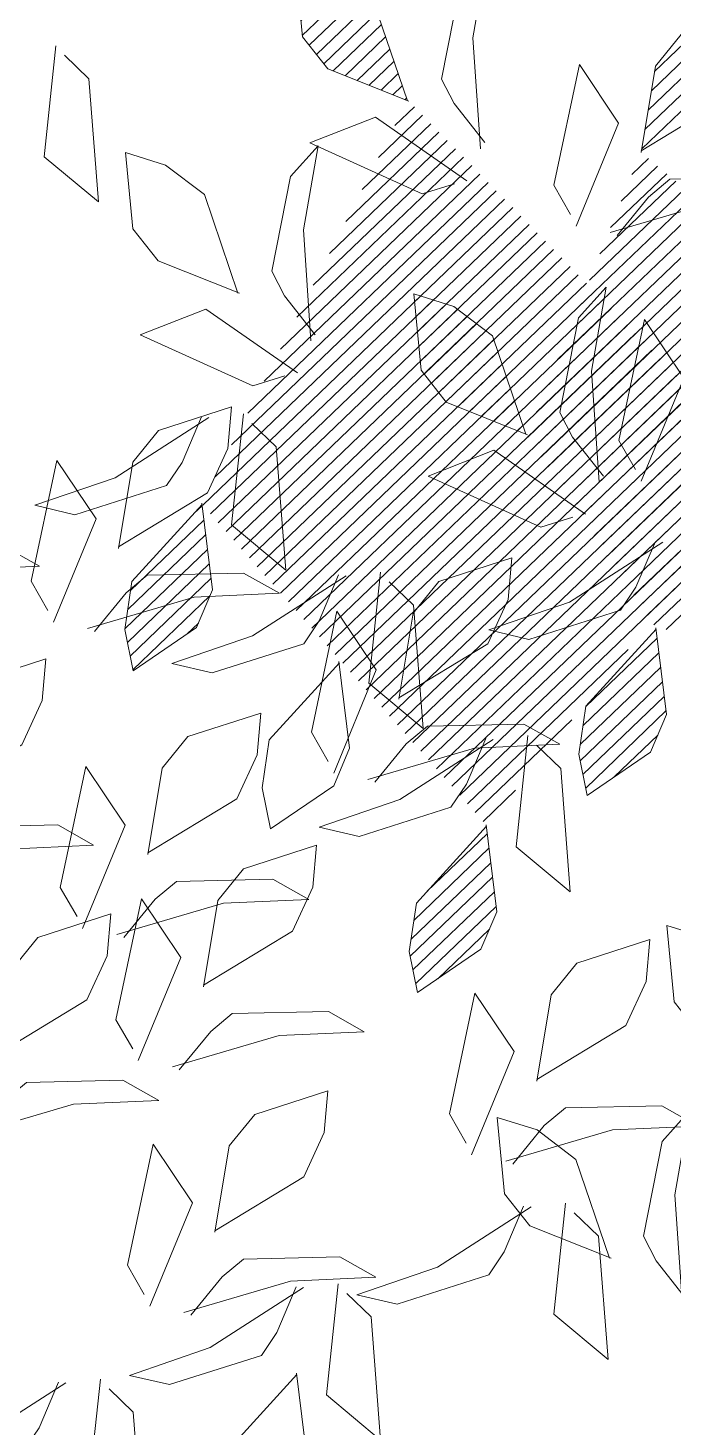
# Model space of a CAD drawing. Header units: millimetres. Extents: x 29001 to 40804, y -8833 to -5892.
# Drawn here: x 30775.36 to 30781.07, y -8609.84 to -8597.45 of the extents above; entities that cross this region are included whole.
import ezdxf

# ---------------------------------------------------------------- set-up
doc = ezdxf.new("R2010")
doc.units = ezdxf.units.MM
doc.layers.get('0').update_dxf_attribs({"lineweight": 0})
doc.layers.add('Auto_Tefriş', color=32, linetype='Continuous', lineweight=0)
doc.layers.add('saksı', color=180, linetype='Continuous', lineweight=0)
pattern_1 = [(45, (-1654799.279671, 54994.033918), (-0.0105615167031, 0.0105615167031), [])]

# ---------------------------------------------------------------- blocks, each defined once
blk = doc.blocks.new('U1')
at = {"lineweight": 0, "true_color": 0x6c822b}
h = blk.add_hatch(dxfattribs=at)
h.set_pattern_fill('ANSI31', color=67, scale=0.11949, style=0)
h.set_pattern_definition(pattern_1)
edge = h.paths.add_edge_path()
edge.add_line((-2359700.669, 78420.1332), (-2359700.6531, 78420.2434))
edge.add_line((-2359700.6531, 78420.2434), (-2359700.6211, 78420.2842))
edge.add_line((-2359700.6211, 78420.2842), (-2359700.5288, 78420.3162))
edge.add_line((-2359700.5288, 78420.3162), (-2359700.5324, 78420.2629))
edge.add_line((-2359700.5324, 78420.2629), (-2359700.5572, 78420.2061))
edge.add_line((-2359700.5572, 78420.2061), (-2359700.6691, 78420.1352))
edge.add_line((-2359700.9499, 78420.3526), (-2359700.934, 78420.4629))
edge.add_line((-2359700.934, 78420.4629), (-2359700.902, 78420.5037))
edge.add_line((-2359700.902, 78420.5037), (-2359700.8097, 78420.5356))
edge.add_line((-2359700.8097, 78420.5356), (-2359700.8132, 78420.4824))
edge.add_line((-2359700.8132, 78420.4824), (-2359700.8381, 78420.4256))
edge.add_line((-2359700.8381, 78420.4256), (-2359700.9499, 78420.3546))
edge.add_line((-2359701.3364, 78420.7347), (-2359701.4406, 78420.774))
edge.add_line((-2359701.4406, 78420.774), (-2359701.4736, 78420.814))
edge.add_line((-2359701.4736, 78420.814), (-2359701.4849, 78420.911))
edge.add_line((-2359701.4849, 78420.911), (-2359701.4336, 78420.8961))
edge.add_line((-2359701.4336, 78420.8961), (-2359701.3835, 78420.8596))
edge.add_line((-2359701.3835, 78420.8596), (-2359701.3383, 78420.7351))
edge.add_line((-2359701.5896, 78420.2178), (-2359701.5738, 78420.1075))
edge.add_line((-2359701.5738, 78420.1075), (-2359701.5929, 78420.0593))
edge.add_line((-2359701.5929, 78420.0593), (-2359701.6725, 78420.0026))
edge.add_line((-2359701.6725, 78420.0026), (-2359701.6841, 78420.0547))
edge.add_line((-2359701.6841, 78420.0547), (-2359701.6763, 78420.1162))
edge.add_line((-2359701.6763, 78420.1162), (-2359701.589, 78420.2159))
edge.add_line((-2359701.2192, 78419.8156), (-2359701.2034, 78419.7054))
edge.add_line((-2359701.2034, 78419.7054), (-2359701.2226, 78419.6572))
edge.add_line((-2359701.2226, 78419.6572), (-2359701.3021, 78419.6005))
edge.add_line((-2359701.3021, 78419.6005), (-2359701.3138, 78419.6526))
edge.add_line((-2359701.3138, 78419.6526), (-2359701.3059, 78419.7141))
edge.add_line((-2359701.3059, 78419.7141), (-2359701.2186, 78419.8138))
edge.add_line((-2359700.4488, 78420.8164), (-2359700.4329, 78420.9266))
edge.add_line((-2359700.4329, 78420.9266), (-2359700.4009, 78420.9674))
edge.add_line((-2359700.4009, 78420.9674), (-2359700.3086, 78420.9994))
edge.add_line((-2359700.3086, 78420.9994), (-2359700.3122, 78420.9461))
edge.add_line((-2359700.3122, 78420.9461), (-2359700.337, 78420.8894))
edge.add_line((-2359700.337, 78420.8894), (-2359700.4489, 78420.8184))
h = blk.add_hatch(dxfattribs=at)
h.set_pattern_fill('ANSI31', color=67, scale=0.11949, style=0)
h.set_pattern_definition(pattern_1)
edge = h.paths.add_edge_path()
edge.add_line((-2359701.0394, 78420.6757), (-2359701.0235, 78420.786))
edge.add_line((-2359701.0235, 78420.786), (-2359700.9915, 78420.8268))
edge.add_line((-2359700.9915, 78420.8268), (-2359700.8992, 78420.8587))
edge.add_line((-2359700.8992, 78420.8587), (-2359700.9027, 78420.8055))
edge.add_line((-2359700.9027, 78420.8055), (-2359700.9276, 78420.7487))
edge.add_line((-2359700.9276, 78420.7487), (-2359701.0394, 78420.6777))
edge.add_line((-2359701.1767, 78420.3134), (-2359701.2809, 78420.3527))
edge.add_line((-2359701.2809, 78420.3527), (-2359701.3139, 78420.3927))
edge.add_line((-2359701.3139, 78420.3927), (-2359701.3252, 78420.4898))
edge.add_line((-2359701.3252, 78420.4898), (-2359701.274, 78420.4748))
edge.add_line((-2359701.274, 78420.4748), (-2359701.2239, 78420.4383))
edge.add_line((-2359701.2239, 78420.4383), (-2359701.1787, 78420.3138))
edge.add_line((-2359701.0085, 78420.071), (-2359700.9927, 78419.9607))
edge.add_line((-2359700.9927, 78419.9607), (-2359701.0119, 78419.9125))
edge.add_line((-2359701.0119, 78419.9125), (-2359701.0914, 78419.8558))
edge.add_line((-2359701.0914, 78419.8558), (-2359701.103, 78419.9079))
edge.add_line((-2359701.103, 78419.9079), (-2359701.0952, 78419.9694))
edge.add_line((-2359701.0952, 78419.9694), (-2359701.0079, 78420.0691))
edge.add_line((-2359700.2742, 78420.0646), (-2359700.2584, 78419.9543))
edge.add_line((-2359700.2584, 78419.9543), (-2359700.2775, 78419.9061))
edge.add_line((-2359700.2775, 78419.9061), (-2359700.3571, 78419.8495))
edge.add_line((-2359700.3571, 78419.8495), (-2359700.3687, 78419.9015))
edge.add_line((-2359700.3687, 78419.9015), (-2359700.3609, 78419.963))
edge.add_line((-2359700.3609, 78419.963), (-2359700.2736, 78420.0627))
at = {"color": 67, "lineweight": 0, "true_color": 0x6c822b}
for points in [[(-2359701.2387, 78420.684), (-2359701.2788, 78420.7329), (-2359701.2956, 78420.7638), (-2359701.2744, 78420.8846), (-2359701.2402, 78420.9243), (-2359701.2566, 78420.8171), (-2359701.2441, 78420.6761)], [(-2359701.3364, 78420.7347), (-2359701.4406, 78420.774), (-2359701.4736, 78420.814), (-2359701.4849, 78420.911), (-2359701.4336, 78420.8961), (-2359701.3835, 78420.8596), (-2359701.3383, 78420.7351)], [(-2359701.0394, 78420.6757), (-2359701.0235, 78420.786), (-2359700.9915, 78420.8268), (-2359700.8992, 78420.8587), (-2359700.9027, 78420.8055), (-2359700.9276, 78420.7487), (-2359701.0394, 78420.6777)], [(-2359701.776, 78420.7842), (-2359701.7444, 78420.7551), (-2359701.729, 78420.5985), (-2359701.7993, 78420.6546), (-2359701.7872, 78420.7962)], [(-2359701.1278, 78420.5948), (-2359701.1499, 78420.6316), (-2359701.1204, 78420.7861), (-2359701.0689, 78420.7125), (-2359701.1204, 78420.58)], [(-2359701.2763, 78420.631), (-2359701.317, 78420.6173), (-2359701.4616, 78420.6794), (-2359701.3786, 78420.7138), (-2359701.2604, 78420.635)], [(-2359701.4494, 78420.4351), (-2359701.4895, 78420.4839), (-2359701.5063, 78420.5149), (-2359701.4852, 78420.6357), (-2359701.4509, 78420.6754), (-2359701.4673, 78420.5681), (-2359701.4548, 78420.4272)], [(-2359701.5471, 78420.4858), (-2359701.6513, 78420.5251), (-2359701.6843, 78420.5651), (-2359701.6956, 78420.6621), (-2359701.6444, 78420.6472), (-2359701.5943, 78420.6107), (-2359701.549, 78420.4861)], [(-2359701.0678, 78420.5694), (-2359701.0288, 78420.6191), (-2359701.0022, 78420.6422), (-2359700.8796, 78420.6475), (-2359700.8335, 78420.6227), (-2359700.9418, 78420.6156), (-2359701.0767, 78420.573)], [(-2359701.0791, 78420.2627), (-2359701.1192, 78420.3116), (-2359701.136, 78420.3426), (-2359701.1148, 78420.4634), (-2359701.0806, 78420.5031), (-2359701.097, 78420.3958), (-2359701.0844, 78420.2548)], [(-2359701.4871, 78420.382), (-2359701.5278, 78420.3684), (-2359701.6724, 78420.4304), (-2359701.5894, 78420.4649), (-2359701.4711, 78420.386)], [(-2359701.0383, 78420.2717), (-2359701.0604, 78420.3085), (-2359701.0309, 78420.463), (-2359700.9794, 78420.3894), (-2359701.0309, 78420.257)], [(-2359701.6943, 78420.158), (-2359701.6783, 78420.2682), (-2359701.6464, 78420.3091), (-2359701.554, 78420.341), (-2359701.5576, 78420.2878), (-2359701.5824, 78420.231), (-2359701.6943, 78420.16)], [(-2359701.5923, 78420.3278), (-2359701.6157, 78420.2691), (-2359701.6348, 78420.2394), (-2359701.7508, 78420.1997), (-2359701.8021, 78420.2106), (-2359701.7002, 78420.2479), (-2359701.5828, 78420.3269)], [(-2359701.5277, 78420.3204), (-2359701.4961, 78420.2913), (-2359701.4807, 78420.1347), (-2359701.551, 78420.1908), (-2359701.5389, 78420.3324)], [(-2359701.1167, 78420.2097), (-2359701.1574, 78420.196), (-2359701.302, 78420.2581), (-2359701.219, 78420.2926), (-2359701.1007, 78420.2137)], [(-2359701.7826, 78420.0771), (-2359701.8047, 78420.1139), (-2359701.7753, 78420.2684), (-2359701.7237, 78420.1948), (-2359701.7753, 78420.0623)], [(-2359701.5896, 78420.2178), (-2359701.5738, 78420.1075), (-2359701.5929, 78420.0593), (-2359701.6725, 78420.0026), (-2359701.6841, 78420.0547), (-2359701.6763, 78420.1162), (-2359701.589, 78420.2159)], [(-2359701.0112, 78420.1809), (-2359701.0347, 78420.1223), (-2359701.0537, 78420.0926), (-2359701.1697, 78420.0529), (-2359701.221, 78420.0638), (-2359701.1191, 78420.1011), (-2359701.0017, 78420.18)], [(-2359702.0287, 78420.0798), (-2359701.9896, 78420.1295), (-2359701.963, 78420.1526), (-2359701.8405, 78420.1579), (-2359701.7943, 78420.1331), (-2359701.9026, 78420.126), (-2359702.0376, 78420.0834)], [(-2359701.3336, 78419.9732), (-2359701.3176, 78420.0834), (-2359701.2857, 78420.1242), (-2359701.1933, 78420.1562), (-2359701.1969, 78420.1029), (-2359701.2218, 78420.0461), (-2359701.3336, 78419.9751)], [(-2359701.7227, 78420.0517), (-2359701.6836, 78420.1014), (-2359701.657, 78420.1245), (-2359701.5345, 78420.1298), (-2359701.4883, 78420.105), (-2359701.5966, 78420.0979), (-2359701.7316, 78420.0553)], [(-2359701.4135, 78420.1299), (-2359701.4369, 78420.0712), (-2359701.456, 78420.0415), (-2359701.572, 78420.0019), (-2359701.6233, 78420.0127), (-2359701.5214, 78420.0501), (-2359701.404, 78420.129)], [(-2359701.3489, 78420.1225), (-2359701.3173, 78420.0934), (-2359701.3019, 78419.9368), (-2359701.3722, 78419.9929), (-2359701.3601, 78420.1345)], [(-2359701.4219, 78419.8922), (-2359701.444, 78419.929), (-2359701.4146, 78420.0836), (-2359701.363, 78420.01), (-2359701.4146, 78419.8775)], [(-2359701.0085, 78420.071), (-2359700.9927, 78419.9607), (-2359701.0119, 78419.9125), (-2359701.0914, 78419.8558), (-2359701.103, 78419.9079), (-2359701.0952, 78419.9694), (-2359701.0079, 78420.0691)], [(-2359701.9241, 78419.8325), (-2359701.9082, 78419.9427), (-2359701.8762, 78419.9835), (-2359701.7839, 78420.0155), (-2359701.7875, 78419.9623), (-2359701.8123, 78419.9055), (-2359701.9242, 78419.8345)], [(-2359701.4108, 78420.0199), (-2359701.395, 78419.9096), (-2359701.4141, 78419.8615), (-2359701.4937, 78419.8048), (-2359701.5053, 78419.8569), (-2359701.4975, 78419.9184), (-2359701.4102, 78420.018)], [(-2359701.6491, 78419.7691), (-2359701.6331, 78419.8794), (-2359701.6012, 78419.9202), (-2359701.5088, 78419.9521), (-2359701.5124, 78419.8989), (-2359701.5372, 78419.8421), (-2359701.6491, 78419.7711)], [(-2359701.362, 78419.8669), (-2359701.323, 78419.9166), (-2359701.2963, 78419.9397), (-2359701.1738, 78419.945), (-2359701.1277, 78419.9201), (-2359701.236, 78419.913), (-2359701.3709, 78419.8704)], [(-2359701.2219, 78419.9256), (-2359701.2454, 78419.8669), (-2359701.2644, 78419.8373), (-2359701.3805, 78419.7976), (-2359701.4318, 78419.8084), (-2359701.3298, 78419.8458), (-2359701.2124, 78419.9247)], [(-2359701.1573, 78419.9183), (-2359701.1257, 78419.8892), (-2359701.1104, 78419.7326), (-2359701.1806, 78419.7886), (-2359701.1685, 78419.9303)], [(-2359701.7374, 78419.6882), (-2359701.7595, 78419.725), (-2359701.7301, 78419.8795), (-2359701.6785, 78419.8059), (-2359701.7301, 78419.6734)], [(-2359701.9526, 78419.7262), (-2359701.9135, 78419.7759), (-2359701.8869, 78419.799), (-2359701.7644, 78419.8043), (-2359701.7182, 78419.7795), (-2359701.8265, 78419.7724), (-2359701.9615, 78419.7298)], [(-2359701.2192, 78419.8156), (-2359701.2034, 78419.7054), (-2359701.2226, 78419.6572), (-2359701.3021, 78419.6005), (-2359701.3138, 78419.6526), (-2359701.3059, 78419.7141), (-2359701.2186, 78419.8138)], [(-2359701.5748, 78419.6022), (-2359701.5589, 78419.7124), (-2359701.5269, 78419.7532), (-2359701.4346, 78419.7852), (-2359701.4382, 78419.7319), (-2359701.463, 78419.6751), (-2359701.5749, 78419.6041)], [(-2359701.6775, 78419.6628), (-2359701.6385, 78419.7125), (-2359701.6118, 78419.7356), (-2359701.4893, 78419.7409), (-2359701.4431, 78419.7161), (-2359701.5515, 78419.709), (-2359701.6864, 78419.6664)], [(-2359701.6632, 78419.5212), (-2359701.6853, 78419.558), (-2359701.6558, 78419.7126), (-2359701.6043, 78419.639), (-2359701.6558, 78419.5065)], [(-2359701.8347, 78419.5094), (-2359701.8187, 78419.6197), (-2359701.7868, 78419.6605), (-2359701.6944, 78419.6924), (-2359701.698, 78419.6392), (-2359701.7228, 78419.5824), (-2359701.8347, 78419.5114)], [(-2359700.8382, 78419.5161), (-2359700.9424, 78419.5554), (-2359700.9754, 78419.5954), (-2359700.9867, 78419.6924), (-2359700.9355, 78419.6775), (-2359700.8854, 78419.641), (-2359700.8401, 78419.5165)], [(-2359701.148, 78419.4909), (-2359701.132, 78419.6011), (-2359701.1001, 78419.6419), (-2359701.0078, 78419.6739), (-2359701.0113, 78419.6206), (-2359701.0362, 78419.5638), (-2359701.148, 78419.4928)], [(-2359701.2364, 78419.4099), (-2359701.2584, 78419.4467), (-2359701.229, 78419.6013), (-2359701.1774, 78419.5277), (-2359701.229, 78419.3952)], [(-2359701.6033, 78419.4959), (-2359701.5642, 78419.5456), (-2359701.5376, 78419.5687), (-2359701.4151, 78419.574), (-2359701.3689, 78419.5491), (-2359701.4772, 78419.542), (-2359701.6122, 78419.4994)], [(-2359701.8631, 78419.4031), (-2359701.824, 78419.4528), (-2359701.7974, 78419.4759), (-2359701.6749, 78419.4812), (-2359701.6287, 78419.4564), (-2359701.737, 78419.4493), (-2359701.872, 78419.4067)], [(-2359701.5538, 78419.29), (-2359701.5378, 78419.4002), (-2359701.5059, 78419.441), (-2359701.4136, 78419.473), (-2359701.4171, 78419.4197), (-2359701.442, 78419.3629), (-2359701.5538, 78419.2919)], [(-2359701.1764, 78419.3846), (-2359701.1374, 78419.4343), (-2359701.1107, 78419.4574), (-2359700.9882, 78419.4627), (-2359700.9421, 78419.4378), (-2359701.0504, 78419.4307), (-2359701.1853, 78419.3881)], [(-2359701.0489, 78419.2672), (-2359701.1531, 78419.3065), (-2359701.1861, 78419.3465), (-2359701.1974, 78419.4435), (-2359701.1462, 78419.4286), (-2359701.0961, 78419.3921), (-2359701.0509, 78419.2675)], [(-2359700.9513, 78419.2165), (-2359700.9914, 78419.2653), (-2359701.0082, 78419.2963), (-2359700.987, 78419.4171), (-2359700.9528, 78419.4568), (-2359700.9692, 78419.3495), (-2359700.9566, 78419.2086)], [(-2359701.6421, 78419.209), (-2359701.6642, 78419.2458), (-2359701.6348, 78419.4004), (-2359701.5832, 78419.3268), (-2359701.6348, 78419.1943)], [(-2359701.097, 78419.324), (-2359701.0654, 78419.2949), (-2359701.05, 78419.1383), (-2359701.1203, 78419.1944), (-2359701.1082, 78419.336)], [(-2359701.1616, 78419.3313), (-2359701.1851, 78419.2726), (-2359701.2041, 78419.243), (-2359701.3201, 78419.2033), (-2359701.3714, 78419.2142), (-2359701.2695, 78419.2515), (-2359701.1521, 78419.3304)], [(-2359701.5822, 78419.1837), (-2359701.5432, 78419.2334), (-2359701.5165, 78419.2564), (-2359701.394, 78419.2618), (-2359701.3479, 78419.2369), (-2359701.4562, 78419.2298), (-2359701.5911, 78419.1872)], [(-2359701.4489, 78419.2228), (-2359701.4724, 78419.1641), (-2359701.4914, 78419.1345), (-2359701.6075, 78419.0948), (-2359701.6588, 78419.1056), (-2359701.5569, 78419.143), (-2359701.4394, 78419.2219)], [(-2359701.3843, 78419.2155), (-2359701.3527, 78419.1864), (-2359701.3374, 78419.0298), (-2359701.4076, 78419.0858), (-2359701.3955, 78419.2275)], [(-2359701.4463, 78419.1128), (-2359701.4305, 78419.0026), (-2359701.4496, 78418.9544), (-2359701.5292, 78418.8977), (-2359701.5408, 78418.9498), (-2359701.533, 78419.0113), (-2359701.4457, 78419.111)], [(-2359701.7491, 78419.0952), (-2359701.7725, 78419.0365), (-2359701.7916, 78419.0068), (-2359701.9076, 78418.9672), (-2359701.9589, 78418.978), (-2359701.857, 78419.0154), (-2359701.7396, 78419.0943)], [(-2359701.6844, 78419.0878), (-2359701.6529, 78419.0587), (-2359701.6375, 78418.9021), (-2359701.7077, 78418.9582), (-2359701.6957, 78419.0998)]]:
    blk.add_lwpolyline(points, dxfattribs=at)
at = {"color": 63, "lineweight": 0}
blk.add_lwpolyline([(-2359701.1767, 78420.3134), (-2359701.2809, 78420.3527), (-2359701.3139, 78420.3927), (-2359701.3252, 78420.4898), (-2359701.274, 78420.4748), (-2359701.2239, 78420.4383), (-2359701.1787, 78420.3138)], dxfattribs=at)
blk = doc.blocks.new('Sun köşe')
at = {"layer": 'Auto_Tefriş'}
for radius in [105.355, 104.355]:
    blk.add_arc((-38.349, -31.299), radius, 0, 90, dxfattribs=at)
blk = doc.blocks.new('MOBİLYALAR')
at = {"lineweight": 0, "extrusion": (-7.374e-13, 3.02e-14, -1), "xscale": -6.952506840120365, "yscale": 6.9525068401204, "zscale": 6.952506840120427, "rotation": 1.175259469639318}
blk.add_blockref('U1', (-16392839.52, -883877.704, 0), dxfattribs=at)
at = {"linetype": 'Continuous', "xscale": -1, "rotation": 66.41220874877737}
blk.add_blockref('Sun köşe', (1701.461, -2242.742), dxfattribs=at)
at = {"layer": 'saksı'}
for radius in [20, 18]:
    blk.add_circle((1626.84, -2274.186), radius, dxfattribs=at)

msp = doc.modelspace()

# ---------------------------------------------------------------- block references
at = {"color": 6}
msp.add_blockref('MOBİLYALAR', (29144.792, -6321.799), dxfattribs=at)

doc.saveas('drawing.dxf')
